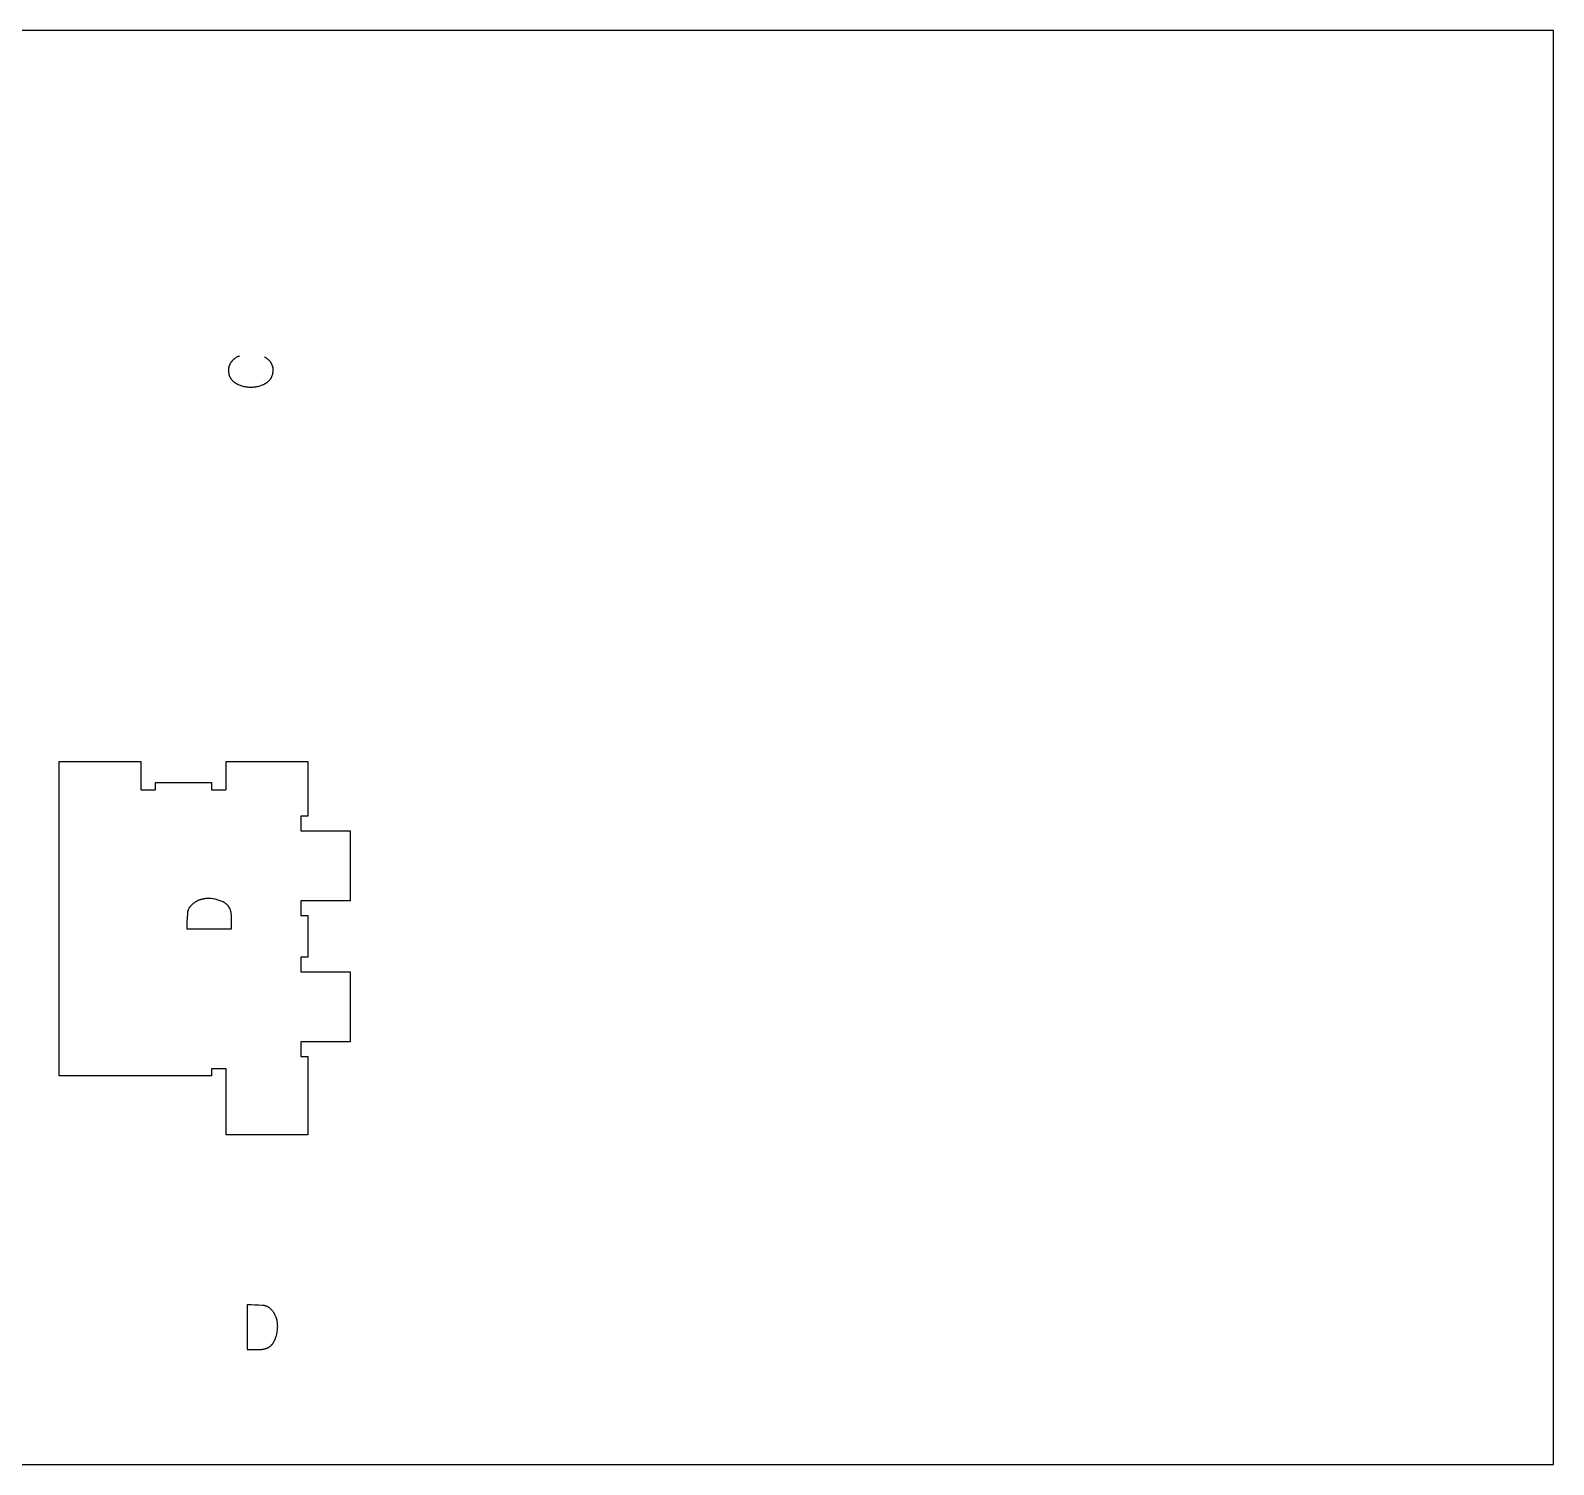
# Model space of a CAD drawing. Header units: millimetres. Extents: x -1220 to 1220, y -1930 to 4220.
# Drawn here: x -76 to 1220, y -1930 to -710 of the extents above; entities that cross this region are included whole.
import ezdxf

# ---------------------------------------------------------------- set-up
doc = ezdxf.new("R2010")
doc.units = ezdxf.units.MM
for name, color, linetype in [('0_SHEET_SPRUCEPLY_2440X122', 1, 'CONTINUOUS'), ('1_ANYTOOL_1MMDEEP_LABELS_S', 2, 'CONTINUOUS'), ('4_ANYTOOL_CUTTHROUGH_OUTSI', 5, 'CONTINUOUS')]:
    doc.layers.add(name, color=color, linetype=linetype)

msp = doc.modelspace()

# ---------------------------------------------------------------- linework, layer by layer
at = {"layer": '0_SHEET_SPRUCEPLY_2440X122'}
msp.add_lwpolyline([(-1220, -710), (-1220, -1930), (1220, -1930), (1220, -710)], close=True, dxfattribs=at)
at = {"layer": '1_ANYTOOL_1MMDEEP_LABELS_S'}
msp.add_lwpolyline([(102.4, -986.8), (101.9, -987), (101.4, -987.3), (100.9, -987.5), (100.4, -987.7), (100, -988), (99.5, -988.3), (99.1, -988.5), (98.6, -988.8), (98.2, -989.1), (97.8, -989.4), (97.4, -989.8), (97, -990.1), (96.7, -990.5), (96.3, -990.8), (95.9, -991.2), (95.6, -991.6), (95.3, -992), (95.1, -992.2), (95, -992.4), (94.8, -992.6), (94.7, -992.9), (94.5, -993.1), (94.4, -993.3), (94.3, -993.5), (94.2, -993.7), (94.1, -994), (94, -994.2), (93.8, -994.4), (93.8, -994.6), (93.7, -994.9), (93.6, -995.1), (93.5, -995.4), (93.4, -995.6), (93.3, -995.9), (93.3, -996.1), (93.2, -996.4), (93.2, -996.6), (93.1, -996.9), (93.1, -997.1), (93, -997.4), (93, -997.7), (93, -997.9), (92.9, -998.2), (92.9, -998.5), (92.9, -998.8), (92.9, -999), (92.9, -999.3), (92.9, -999.8), (92.9, -1000.2), (92.9, -1000.6), (93, -1001), (93, -1001.4), (93.1, -1001.8), (93.2, -1002.2), (93.3, -1002.6), (93.4, -1003), (93.5, -1003.4), (93.6, -1003.7), (93.7, -1004.1), (93.9, -1004.5), (94, -1004.6), (94, -1004.8), (94.1, -1005), (94.2, -1005.1), (94.3, -1005.3), (94.4, -1005.5), (94.5, -1005.6), (94.6, -1005.8), (94.7, -1006), (94.8, -1006.1), (94.9, -1006.3), (95, -1006.4), (95.2, -1006.7), (95.5, -1007), (95.7, -1007.3), (96, -1007.6), (96.3, -1007.9), (96.5, -1008.2), (96.8, -1008.5), (97.1, -1008.7), (97.5, -1009), (97.8, -1009.2), (98.1, -1009.5), (98.5, -1009.7), (98.9, -1009.9), (99.6, -1010.3), (100.4, -1010.7), (101.1, -1011.1), (101.9, -1011.5), (102.7, -1011.8), (103.5, -1012.1), (104.3, -1012.3), (105.1, -1012.6), (105.9, -1012.8), (106.7, -1012.9), (107.6, -1013.1), (108.4, -1013.2), (109.3, -1013.3), (110.1, -1013.4), (111, -1013.4), (111.9, -1013.4), (112.8, -1013.4), (113.7, -1013.4), (114.5, -1013.3), (115.4, -1013.2), (116.2, -1013.1), (117.1, -1012.9), (117.9, -1012.8), (118.7, -1012.5), (119.5, -1012.3), (120.3, -1012), (121.1, -1011.7), (121.9, -1011.4), (122.7, -1011.1), (123.5, -1010.7), (124.2, -1010.3), (125, -1009.9), (125.3, -1009.6), (125.7, -1009.4), (126, -1009.1), (126.4, -1008.9), (126.7, -1008.6), (127, -1008.4), (127.3, -1008.1), (127.6, -1007.8), (127.8, -1007.5), (128.1, -1007.2), (128.3, -1006.9), (128.6, -1006.6), (128.7, -1006.5), (128.8, -1006.3), (128.9, -1006.1), (129, -1006), (129.1, -1005.8), (129.2, -1005.6), (129.3, -1005.5), (129.4, -1005.3), (129.6, -1005), (129.8, -1004.6), (129.9, -1004.2), (130.1, -1003.9), (130.2, -1003.5), (130.3, -1003.1), (130.4, -1002.7), (130.5, -1002.3), (130.6, -1001.9), (130.7, -1001.5), (130.7, -1001.1), (130.8, -1000.7), (130.8, -1000.2), (130.9, -999.8), (130.9, -999.3), (130.9, -998.9), (130.9, -998.4), (130.9, -997.9), (130.8, -997.7), (130.8, -997.5), (130.8, -997.2), (130.8, -997), (130.7, -996.8), (130.7, -996.6), (130.6, -996.3), (130.6, -996.1), (130.6, -995.9), (130.5, -995.7), (130.4, -995.5), (130.4, -995.3), (130.3, -995.1), (130.2, -994.9), (130.2, -994.7), (130.1, -994.5), (130, -994.3), (129.9, -994.1), (129.8, -993.9), (129.7, -993.7), (129.6, -993.5), (129.5, -993.3), (129.4, -993.1), (129.3, -993), (129.2, -992.8), (129.1, -992.6), (129, -992.4), (128.8, -992.3), (128.6, -991.9), (128.3, -991.6), (128, -991.3), (127.7, -991), (127.4, -990.7), (127.1, -990.4), (126.8, -990.1), (126.5, -989.8), (126.1, -989.5), (125.8, -989.2), (125.4, -989), (125.1, -988.7), (124.7, -988.4), (124.3, -988.2), (123.9, -987.9), (123.5, -987.7)], dxfattribs=at)
for points in [[(57.5, -1474.4), (95.5, -1474.4), (95.4, -1463.6), (95.4, -1463), (95.4, -1462.5), (95.3, -1462), (95.3, -1461.5), (95.2, -1461), (95.1, -1460.6), (95.1, -1460.1), (95, -1459.7), (94.9, -1459.2), (94.7, -1458.8), (94.6, -1458.4), (94.5, -1458), (94.3, -1457.6), (94.2, -1457.4), (94.1, -1457.2), (94, -1457), (94, -1456.8), (93.9, -1456.6), (93.8, -1456.4), (93.7, -1456.2), (93.6, -1456.1), (93.5, -1455.9), (93.3, -1455.7), (93.2, -1455.5), (93.1, -1455.4), (93, -1455.2), (92.9, -1455), (92.7, -1454.9), (92.6, -1454.7), (92.5, -1454.5), (92.4, -1454.4), (92.2, -1454.2), (92.1, -1454.1), (91.9, -1453.9), (91.8, -1453.8), (91.6, -1453.7), (91.5, -1453.5), (91.3, -1453.4), (91.2, -1453.2), (91, -1453.1), (90.9, -1453), (90.7, -1452.9), (90.5, -1452.7), (90.3, -1452.6), (90.2, -1452.5), (89.8, -1452.3), (89.4, -1452), (89.1, -1451.8), (88.3, -1451.4), (87.5, -1451), (86.7, -1450.7), (85.9, -1450.4), (85.1, -1450.1), (84.2, -1449.8), (83.4, -1449.6), (82.6, -1449.3), (81.7, -1449.1), (80.9, -1449), (80, -1448.8), (79.2, -1448.7), (78.3, -1448.6), (77.4, -1448.6), (76.5, -1448.5), (75.6, -1448.5), (74.9, -1448.5), (74.1, -1448.6), (73.4, -1448.6), (72.7, -1448.7), (71.9, -1448.8), (71.6, -1448.9), (71.2, -1449), (70.9, -1449), (70.5, -1449.1), (70.2, -1449.2), (69.8, -1449.3), (69.5, -1449.4), (69.1, -1449.5), (68.8, -1449.6), (68.4, -1449.7), (68.1, -1449.9), (67.7, -1450), (67.4, -1450.1), (67.1, -1450.3), (66.4, -1450.6), (65.8, -1450.9), (65.1, -1451.3), (64.5, -1451.7), (64.1, -1451.9), (63.7, -1452.2), (63.3, -1452.4), (63, -1452.7), (62.6, -1452.9), (62.3, -1453.2), (62, -1453.5), (61.7, -1453.8), (61.4, -1454), (61.1, -1454.3), (60.8, -1454.6), (60.6, -1454.9), (60.3, -1455.2), (60.1, -1455.5), (59.9, -1455.8), (59.7, -1456.1), (59.5, -1456.4), (59.3, -1456.8), (59.1, -1457.1), (58.9, -1457.4), (58.8, -1457.8), (58.7, -1458.1), (58.5, -1458.4), (58.4, -1458.8), (58.3, -1459.1), (58.2, -1459.5), (58.1, -1459.8), (58.1, -1460.2), (58, -1460.6), (58, -1460.9), (57.9, -1461.3), (57.7, -1464.8), (57.6, -1467.9), (57.6, -1471.1)], [(108.9, -1794.2), (108.9, -1832.2), (119.7, -1832.1), (120.2, -1832.1), (120.7, -1832), (121.2, -1832), (121.7, -1831.9), (122.2, -1831.9), (122.7, -1831.8), (123.2, -1831.7), (123.6, -1831.6), (124, -1831.5), (124.5, -1831.4), (124.9, -1831.3), (125.3, -1831.1), (125.7, -1831), (125.9, -1830.9), (126.1, -1830.8), (126.3, -1830.7), (126.5, -1830.6), (126.7, -1830.5), (126.9, -1830.4), (127, -1830.3), (127.2, -1830.2), (127.4, -1830.1), (127.6, -1830), (127.7, -1829.9), (127.9, -1829.8), (128.1, -1829.7), (128.2, -1829.5), (128.4, -1829.4), (128.6, -1829.3), (128.7, -1829.1), (128.9, -1829), (129, -1828.9), (129.2, -1828.7), (129.3, -1828.6), (129.5, -1828.4), (129.6, -1828.3), (129.7, -1828.1), (129.9, -1828), (130, -1827.8), (130.2, -1827.7), (130.3, -1827.5), (130.4, -1827.3), (130.5, -1827.2), (130.7, -1827), (130.8, -1826.8), (131, -1826.5), (131.2, -1826.1), (131.4, -1825.7), (131.8, -1824.9), (132.2, -1824.1), (132.6, -1823.3), (132.9, -1822.5), (133.2, -1821.7), (133.5, -1820.9), (133.7, -1820.1), (133.9, -1819.2), (134.1, -1818.4), (134.3, -1817.5), (134.4, -1816.7), (134.5, -1815.8), (134.6, -1815), (134.7, -1814.1), (134.7, -1813.2), (134.8, -1812.3), (134.7, -1811.5), (134.7, -1810.8), (134.6, -1810.1), (134.6, -1809.3), (134.4, -1808.6), (134.4, -1808.2), (134.3, -1807.9), (134.2, -1807.5), (134.2, -1807.2), (134.1, -1806.8), (134, -1806.5), (133.9, -1806.1), (133.8, -1805.8), (133.6, -1805.4), (133.5, -1805.1), (133.4, -1804.7), (133.3, -1804.4), (133.1, -1804.1), (133, -1803.7), (132.7, -1803.1), (132.3, -1802.4), (132, -1801.8), (131.6, -1801.1), (131.4, -1800.7), (131.1, -1800.4), (130.9, -1800), (130.6, -1799.6), (130.3, -1799.3), (130.1, -1799), (129.8, -1798.7), (129.5, -1798.3), (129.2, -1798.1), (128.9, -1797.8), (128.7, -1797.5), (128.4, -1797.2), (128.1, -1797), (127.8, -1796.8), (127.5, -1796.5), (127.1, -1796.3), (126.8, -1796.1), (126.5, -1795.9), (126.2, -1795.8), (125.8, -1795.6), (125.5, -1795.5), (125.2, -1795.3), (124.8, -1795.2), (124.5, -1795.1), (124.1, -1795), (123.8, -1794.9), (123.4, -1794.8), (123.1, -1794.7), (122.7, -1794.7), (122.3, -1794.6), (121.9, -1794.6), (118.5, -1794.4), (115.4, -1794.3), (112.2, -1794.2)]]:
    msp.add_lwpolyline(points, close=True, dxfattribs=at)
at = {"layer": '4_ANYTOOL_CUTTHROUGH_OUTSI'}
msp.add_lwpolyline([(78.4, -1599.4), (-51.1, -1599.4), (-51.1, -1331.9), (18.4, -1331.9), (18.4, -1355.7), (18.4, -1355.7, 0.414214), (18.6, -1355.9), (30.6, -1355.9, 0.414214), (30.9, -1355.7), (30.9, -1349.9), (78.4, -1349.9), (78.4, -1355.7), (78.4, -1355.7, 0.414214), (78.6, -1355.9), (90.6, -1355.9, 0.414214), (90.9, -1355.7), (90.9, -1331.9), (160.4, -1331.9), (160.4, -1378.4), (154.6, -1378.4), (154.6, -1378.4, 0.414214), (154.4, -1378.7), (154.4, -1390.7, 0.414214), (154.6, -1390.9), (196.4, -1390.9), (196.4, -1450.4), (154.6, -1450.4), (154.6, -1450.4, 0.414214), (154.4, -1450.7), (154.4, -1462.7, 0.414214), (154.6, -1462.9), (160.4, -1462.9), (160.4, -1498.4), (154.6, -1498.4), (154.6, -1498.4, 0.414214), (154.4, -1498.7), (154.4, -1510.7, 0.414214), (154.6, -1510.9), (196.4, -1510.9), (196.4, -1570.4), (154.6, -1570.4), (154.6, -1570.4, 0.414214), (154.4, -1570.7), (154.4, -1582.7, 0.414214), (154.6, -1582.9), (160.4, -1582.9), (160.4, -1649.4), (90.9, -1649.4), (90.9, -1593.7), (90.9, -1593.7, 0.414214), (90.6, -1593.4), (78.6, -1593.4, 0.414214), (78.4, -1593.7)], format="xyb", close=True, dxfattribs=at)

doc.saveas('drawing.dxf')
